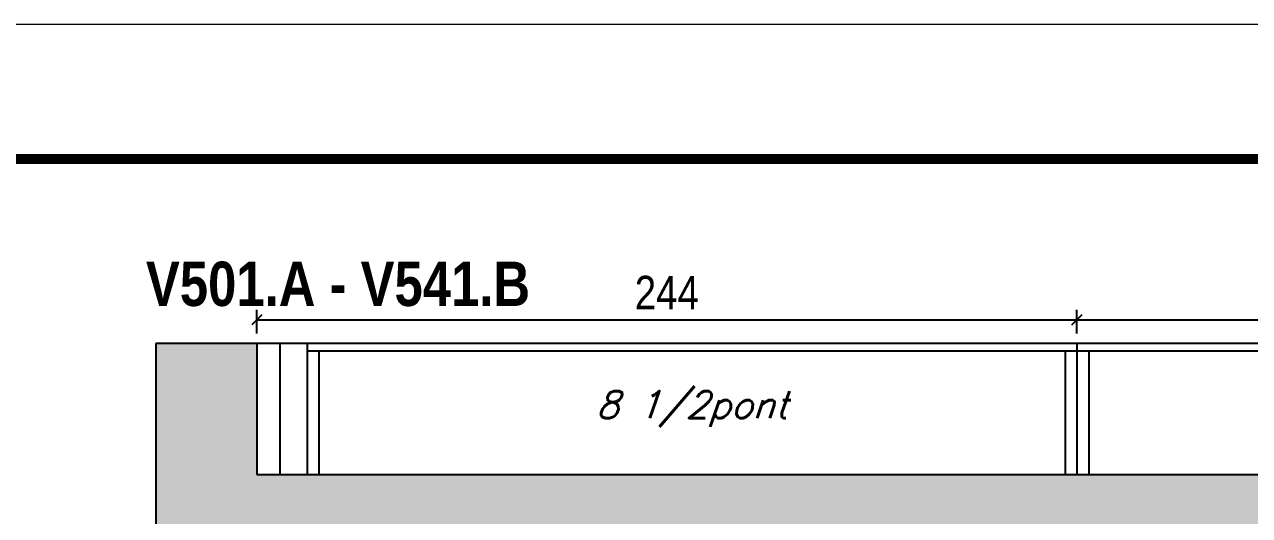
# Model space of a CAD drawing. Extents: x -15895 to 12929, y -2522 to 15173.
# Drawn here: x 10204.5 to 10569, y 5273.2 to 5419.3 of the extents above; entities that cross this region are included whole.
import ezdxf

# ---------------------------------------------------------------- set-up
doc = ezdxf.new("R2010")
doc.units = 0
doc.header["$PDMODE"] = 35
doc.header["$PDSIZE"] = -10
doc.linetypes.add('DASHED', pattern=[0.75, 0.5, -0.25])
for name, color, linetype in [('COTA', 241, 'Continuous'), ('NOMENCLATURA', 7, 'Continuous'), ('Painéis', 200, 'Continuous'), ('SARR_2.2x7', 40, 'Continuous'), ('SARR_3.5x7', 81, 'Continuous'), ('texto', 7, 'Continuous')]:
    doc.layers.add(name, color=color, linetype=linetype)
doc.layers.add('Folhas', color=255, linetype='Continuous', lineweight=9)
doc.layers.add('SARRAFO DE PRESSAO', color=251, linetype='DASHED', lineweight=9)
doc.styles.add('COTA TECNICA', font='techl___.ttf', dxfattribs={"height": 10})
doc.styles.add('Romans', font='romans.shx')
doc.styles.add('TECNICA', font='techb___.ttf', dxfattribs={"height": 10})
doc.dimstyles.new('PAINEL', dxfattribs={"dimtxt": 10, "dimasz": 3, "dimexe": 3, "dimexo": 3, "dimgap": 3, "dimtad": 1, "dimdec": 1, "dimzin": 12, "dimdsep": 46, "dimtxsty": 'COTA TECNICA', "dimblk1": 'OBLIQUE', "dimblk2": 'OBLIQUE', "dimsah": 1, "dimcen": 0.9, "dimclrd": 4, "dimclre": 4, "dimclrt": 240, "dimadec": 1, "dimazin": 3, "dimtfac": 1, "dimtdec": 1, "dimtmove": 0, "dimatfit": 3, "dimfxl": 1, "dimtolj": 1, "dimtzin": 12, "dimarcsym": 0})

# ---------------------------------------------------------------- blocks, each defined once
blk = doc.blocks.new('9999999999')
at = {"layer": 'Folhas'}
blk.add_lwpolyline([(98138.98, 34190.21), (99623.98, 34190.21), (99623.98, 35240.21), (98138.98, 35240.21)], close=True, dxfattribs=at)
at = {"layer": 'Folhas', "color": 30, "const_width": 3}
blk.add_lwpolyline([(98213.98, 34230.21), (99583.98, 34230.21), (99583.98, 35200.21), (98213.98, 35200.21)], close=True, dxfattribs=at)
blk = doc.blocks.new('_Oblique')
at = {"color": 0, "linetype": 'ByBlock', "lineweight": -2}
blk.add_line((-0.5, -0.5), (0.5, 0.5), dxfattribs=at)
blk = doc.blocks.new('*D2075')
at = {"layer": 'COTA', "color": 4, "lineweight": -2, "transparency": 16777216}
for p, q in [((10273.64, 5327.38), (10273.64, 5334.43)), ((10517.64, 5327.38), (10517.64, 5334.43)), ((10273.64, 5331.43), (10517.64, 5331.43))]:
    blk.add_line(p, q, dxfattribs=at)
at = {"layer": 'Defpoints', "color": 0, "transparency": 16777216}
for p in [(10517.64, 5331.43), (10273.64, 5324.38), (10517.64, 5324.38)]:
    blk.add_point(p, dxfattribs=at)
at = {"layer": 'COTA', "color": 4, "lineweight": -2, "transparency": 16777216, "xscale": 3, "yscale": 3, "zscale": 3, "rotation": 180}
blk.add_blockref('_Oblique', (10273.64, 5331.43), dxfattribs=at)
at = {"layer": 'COTA', "color": 4, "lineweight": -2, "transparency": 16777216, "xscale": 3, "yscale": 3, "zscale": 3}
blk.add_blockref('_Oblique', (10517.64, 5331.43), dxfattribs=at)
at = {"layer": 'COTA', "color": 240, "transparency": 16777216, "insert": (10395.64, 5339.5), "char_height": 10, "attachment_point": 5, "style": 'COTA TECNICA'}
blk.add_mtext('\\A1;244', dxfattribs=at)
blk = doc.blocks.new('*D2076')
at = {"layer": 'COTA', "color": 4, "lineweight": -2, "transparency": 16777216}
for p, q in [((10517.64, 5327.38), (10517.64, 5334.43)), ((10761.64, 5327.38), (10761.64, 5334.43)), ((10517.64, 5331.43), (10761.64, 5331.43))]:
    blk.add_line(p, q, dxfattribs=at)
at = {"layer": 'Defpoints', "color": 0, "transparency": 16777216}
for p in [(10761.64, 5331.43), (10517.64, 5324.38), (10761.64, 5324.38)]:
    blk.add_point(p, dxfattribs=at)
at = {"layer": 'COTA', "color": 4, "lineweight": -2, "transparency": 16777216, "xscale": 3, "yscale": 3, "zscale": 3, "rotation": 180}
blk.add_blockref('_Oblique', (10517.64, 5331.43), dxfattribs=at)
at = {"layer": 'COTA', "color": 4, "lineweight": -2, "transparency": 16777216, "xscale": 3, "yscale": 3, "zscale": 3}
blk.add_blockref('_Oblique', (10761.64, 5331.43), dxfattribs=at)
at = {"layer": 'COTA', "color": 240, "transparency": 16777216, "insert": (10639.64, 5339.5), "char_height": 10, "attachment_point": 5, "style": 'COTA TECNICA'}
blk.add_mtext('\\A1;244', dxfattribs=at)

msp = doc.modelspace()

# ---------------------------------------------------------------- hatches: boundary and pattern name
at = {"layer": 'COTA'}
h = msp.add_hatch(dxfattribs=at)
h.set_pattern_fill('AR-CONC', color=256, scale=0.03)
h.set_pattern_definition([(50, (280.0955, 30.143), (5.46554, -0.4781726), [0.5715, -6.2865]), (355, (280.0955, 30.143), (-1.0573026, 5.7317054), [0.4572, -5.0292175]), (100.451445, (280.551, 30.1034), (4.4082374, 5.2535326), [0.4857003, -5.3427073]), (46.1842, (280.0955, 31.667), (8.1323712, -1.26127), [0.85725, -9.42975]), (96.63556, (280.773, 31.562), (7.122124, 7.4227837), [0.7285507, -8.014068]), (351.18415, (280.0955, 31.667), (7.122124, 7.422784), [0.685799, -7.543792]), (21, (280.8575, 31.286), (4.5484317, -3.067956), [0.5715, -6.2865]), (326, (280.8575, 31.286), (1.8540609, 5.525639), [0.4572, -5.0292]), (71.451445, (281.2366, 31.0306), (6.4024926, 2.457683), [0.4857003, -5.3426981]), (37.5, (280.0955, 30.1432), (0.0926581, 2.53665117), [0, -4.96824, 0, -5.1054, 0, -5.04825]), (7.5, (280.0955, 30.1432), (2.0045899, 3.00541724), [0, -2.91084, 0, -4.85394, 0, -1.92405]), (327.5, (278.3963, 30.1432), (4.06771786, -0.17186232), [0, -1.905, 0, -5.9436, 0, -7.8867]), (317.5, (277.6343, 30.1432), (4.4438754, 0.7627947), [0, -2.4765, 0, -3.94716, 0, -5.6007])])
h.paths.add_polyline_path([(11192.64, 5285.38), (10273.64, 5285.38), (10273.64, 5324.38), (10243.64, 5324.38), (10243.64, 5270.38), (11222.64, 5270.38), (11222.64, 5324.38), (11192.64, 5324.38)])

# ---------------------------------------------------------------- linework, layer by layer
for p, q in [((10273.64, 5324.38), (10243.64, 5324.38)), ((10243.64, 5324.38), (10243.64, 5270.38))]:
    msp.add_line(p, q, dxfattribs=at)
at = {"layer": 'Painéis', "linetype": 'ByBlock'}
for p, q in [((11192.64, 5324.38), (10273.64, 5324.38)), ((10273.64, 5324.38), (10273.64, 5285.38)), ((10517.64, 5324.38), (10517.64, 5285.38)), ((10273.64, 5285.38), (11192.64, 5285.38))]:
    msp.add_line(p, q, dxfattribs=at)
at = {"layer": 'SARR_2.2x7', "linetype": 'Continuous'}
for p, q in [((10280.64, 5285.38), (10280.64, 5324.38)), ((10288.64, 5322.18), (10517.64, 5322.18)), ((10517.64, 5322.18), (10761.64, 5322.18))]:
    msp.add_line(p, q, dxfattribs=at)
at = {"layer": 'SARR_3.5x7'}
for p, q in [((10288.64, 5324.38), (10288.64, 5285.38)), ((10292.14, 5322.18), (10292.14, 5285.38)), ((10514.14, 5322.18), (10514.14, 5285.38)), ((10521.14, 5322.18), (10521.14, 5285.38))]:
    msp.add_line(p, q, dxfattribs=at)

# ---------------------------------------------------------------- block references
at = {"layer": 'SARRAFO DE PRESSAO', "color": 6, "linetype": 'ByBlock'}
msp.add_blockref('9999999999', (-88266.53, -29820.95), dxfattribs=at)

# ---------------------------------------------------------------- texts
at = {"layer": 'NOMENCLATURA', "style": 'TECNICA'}
msp.add_text('V501.A - V541.B', height=13.2, dxfattribs=at).set_placement((10240.67, 5335.53))
at = {"layer": 'texto', "color": 2, "insert": (10403.14, 5304.88), "char_height": 8, "attachment_point": 5, "style": 'Romans'}
msp.add_mtext('{\\Q19;\\C256;8 1/2pont}', dxfattribs=at)

# ---------------------------------------------------------------- dimensions: what is measured, and where the dimension line sits
at = {"layer": 'COTA'}
dim = msp.add_linear_dim(base=(10517.64, 5331.43), p1=(10273.64, 5324.38), p2=(10517.64, 5324.38), dimstyle='PAINEL', dxfattribs=at)
dim.commit()
dim.dimension.update_dxf_attribs({"geometry": '*D2075', "text_midpoint": (10395.64, 5339.5)})
dim = msp.add_linear_dim(base=(10761.64, 5331.43), p1=(10517.64, 5324.38), p2=(10761.64, 5324.38), dimstyle='PAINEL', override={"dimtmove": 1}, dxfattribs=at)
dim.commit()
dim.dimension.update_dxf_attribs({"geometry": '*D2076', "text_midpoint": (10639.64, 5339.5)})

doc.saveas('drawing.dxf')
